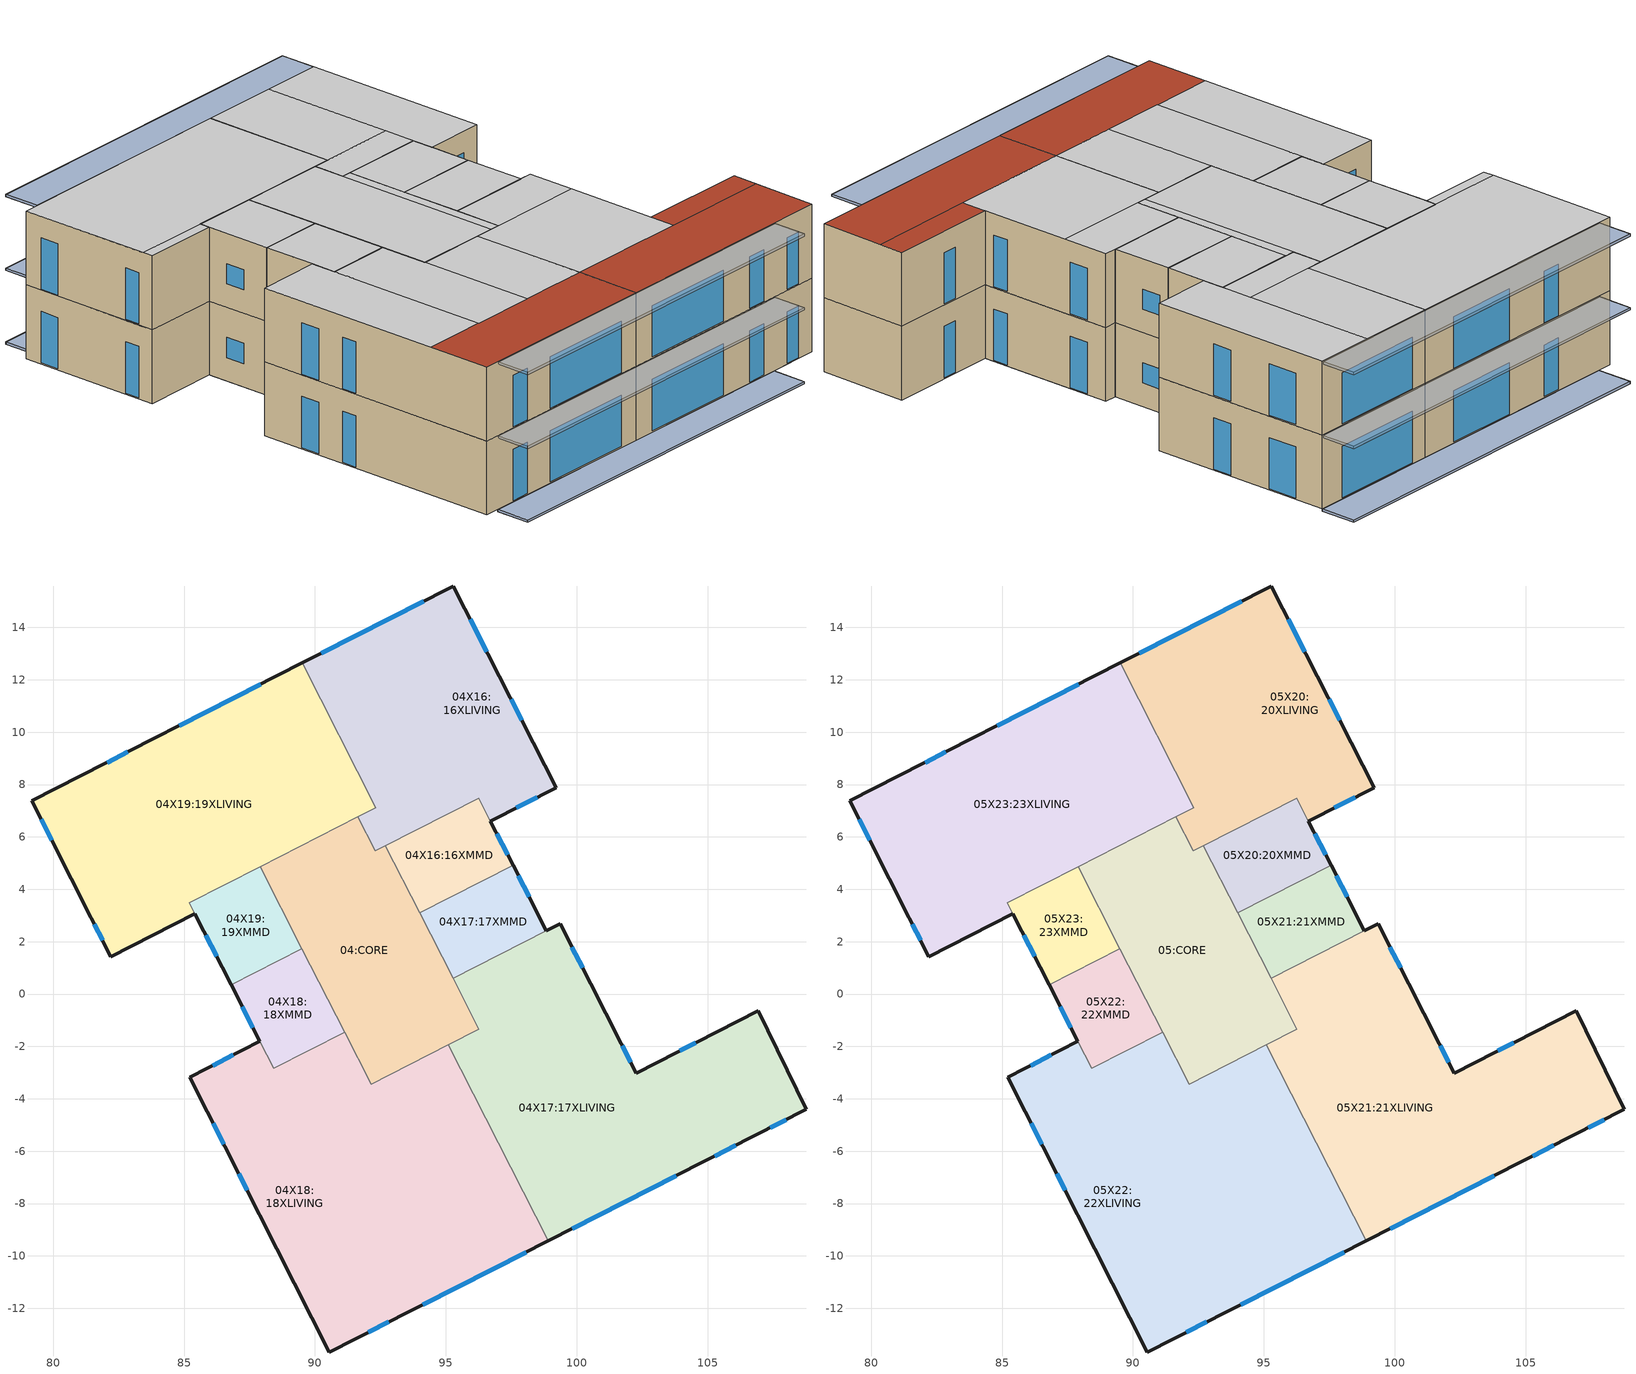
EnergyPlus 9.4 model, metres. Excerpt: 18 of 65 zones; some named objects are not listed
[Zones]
04:CORE
 floor to 03:CORE (_IntFloor1_Reversed_Rev): 96.26,-1.34 95.87,-1.54 92.29,5.47 92.69,5.67 z13.2; 95.87,-1.54 92.14,-3.44 87.91,4.87 91.63,6.77 z13.2
 wall to 04X17:17XLIVING (_Core_401 3 cm_Rev): 95.09,-1.94 96.26,-1.34 95.27,0.6 z13.2:16.5
 wall to 04X18:18XLIVING (_Core_401 3 cm_Rev): 91.13,-1.45 92.14,-3.44 95.09,-1.94 z13.2:16.5
 wall to 04X16:16XMMD (_Core_401 3 cm_Rev): 94,3.1 92.69,5.67 z13.2:16.5
 wall to 04X17:17XMMD (_Core_401 3 cm_Rev): 95.27,0.6 94,3.1 z13.2:16.5
 wall to 04X16:16XLIVING (_Core_401 3 cm_Rev): 92.69,5.67 92.29,5.47 91.63,6.77 z13.2:16.5
 wall to 04X19:19XLIVING (_Core_401 3 cm_Rev): 91.63,6.77 87.91,4.87 z13.2:16.5
 wall to 04X18:18XMMD (_Core_401 3 cm_Rev): 89.5,1.74 91.13,-1.45 z13.2:16.5
 wall to 04X19:19XMMD (_Core_401 3 cm_Rev): 87.91,4.87 89.5,1.74 z13.2:16.5
04X16:16XLIVING
 floor to 03X12:12XLIVING (_IntFloor1_Reversed_Rev): 95.59,8.79 92.33,7.13 89.52,12.64 92.78,14.31 z13.2; 96.25,7.49 92.29,5.47 91.63,6.77 95.59,8.79 z13.2; 99.21,7.88 96.7,6.6 92.78,14.31 95.29,15.58 z13.2
 wall outside (_ExtWall 201_5cm): 96.7,6.6 99.21,7.88 95.29,15.58 89.52,12.64 z13.2:16.5
 wall to 04X16:16XMMD (_IntPartition): 92.69,5.67 96.25,7.49 96.7,6.6 z13.2:16.5
 wall to 04X19:19XLIVING (_IntPartition): 89.52,12.64 92.33,7.13 91.63,6.77 z13.2:16.5
 window (_4-6-5 - 1001): 97.69,7.11 98.49,7.51 / 97.9,10.47 97.49,11.26 / 96.57,13.08 95.93,14.32 z13.25:15.55
 window (_6-12-6 SunergyClear - 1002): 94.16,15.01 90.25,13.02 z13.25:15.55
04X16:16XMMD
 floor to 03X12:12XMMD (_IntFloor1_Reversed_Rev): 97.56,4.91 94,3.1 92.69,5.67 96.25,7.49 z13.2
 wall outside (_ExtWall 201_5cm MMD): 97.56,4.91 96.7,6.6 z13.2:16.5
 wall to 04X17:17XMMD (_IntPartition): 94,3.1 97.56,4.91 z13.2:16.5
 window (_4mm - 1003): 97.36,5.32 96.95,6.12 z14.25:15.15
04X17:17XLIVING
 floor to 03X13:13XLIVING (_IntFloor1_Reversed_Rev): 100.35,0.74 96.26,-1.34 95.27,0.6 99.36,2.69 z13.2; 108.77,-4.4 104.17,-6.75 102.27,-3.02 106.93,-0.64 z13.2; 104.17,-6.75 98.91,-9.43 95.09,-1.94 100.35,0.74 z13.2
 wall outside (_ExtWall 201_5cm): 98.91,-9.43 108.77,-4.4 106.93,-0.64 102.27,-3.02 99.36,2.69 98.84,2.42 z13.2:16.5
 wall to 04X17:17XMMD (_IntPartition_Rev): 98.84,2.42 95.27,0.6 z13.2:16.5
 wall to 04X18:18XLIVING (_IntPartition): 95.09,-1.94 98.91,-9.43 z13.2:16.5
 window (_6-12-6 SunergyClear - 1002): 99.83,-8.96 103.79,-6.94 z13.25:15.55
 window (_4-6-5 - 1001): 105.27,-6.19 106.07,-5.78 / 107.38,-5.11 108,-4.79 / 104.55,-1.85 103.93,-2.17 / 100.22,1 99.81,1.8 z13.25:15.55
 window x2 (_4-6-5 - 1001): 102.05,-2.6 101.74,-1.98 z13.25:15.55
04X17:17XMMD
 floor to 03X13:13XMMD (_IntFloor1_Reversed_Rev): 98.84,2.42 95.27,0.6 94,3.1 97.56,4.91 z13.2
 wall outside (_ExtWall 201_5cm MMD): 98.84,2.42 97.56,4.91 z13.2:16.5
 window (_4mm - 1003): 98.18,3.71 97.77,4.51 z14.25:15.15
04X18:18XLIVING
 floor to 03X14:14XLIVING (_IntFloor1_Reversed_Rev): 98.91,-9.43 95.95,-10.93 92.14,-3.44 95.09,-1.94 z13.2; 95.95,-10.93 93.25,-12.3 88.42,-2.83 91.13,-1.45 z13.2; 93.25,-12.3 90.55,-13.67 85.21,-3.18 87.9,-1.81 z13.2
 wall outside (_ExtWall 201_5cm): 87.9,-1.81 85.21,-3.18 90.55,-13.67 98.91,-9.43 z13.2:16.5
 wall to 04X18:18XMMD (_IntPartition_Rev): 91.13,-1.45 88.42,-2.83 87.9,-1.81 z13.2:16.5
 window (_4-6-5 - 1001): 92.03,-12.92 92.82,-12.52 / 86.89,-2.33 86.09,-2.73 z13.25:15.55
 window (_6-12-6 SunergyClear - 1002): 94.11,-11.87 98.07,-9.85 z13.25:15.55
 window x2 (_4-6-5 - 1001): 87.09,-6.87 87.41,-7.49 z13.25:15.55
 window x3 (_4-6-5 - 1001): 86.11,-4.94 86.51,-5.74 z13.25:15.55
04X18:18XMMD
 floor to 03X14:14XMMD (_IntFloor1_Reversed_Rev): 91.13,-1.45 88.42,-2.83 86.8,0.36 89.5,1.74 z13.2
 wall outside (_ExtWall 201_5cm MMD): 86.8,0.36 87.9,-1.81 z13.2:16.5
 wall to 04X19:19XMMD (_IntPartition): 89.5,1.74 86.8,0.36 z13.2:16.5
 window (_4mm - 1003): 87.22,-0.48 87.63,-1.28 z14.25:15.15
04X19:19XLIVING
 floor to 03X15:15XLIVING (_IntFloor1_Reversed_Rev): 85.42,3.06 82.21,1.43 81.99,1.86 85.2,3.49 z13.2; 92.33,7.13 81.99,1.86 79.18,7.38 89.52,12.64 z13.2
 wall outside (_ExtWall 201_5cm): 89.52,12.64 79.18,7.38 82.21,1.43 85.42,3.06 z13.2:16.5
 wall to 04X19:19XMMD (_IntPartition): 85.42,3.06 85.2,3.49 87.91,4.87 z13.2:16.5
 window (_4-6-5 - 1001): 82.86,9.25 82.06,8.84 / 79.54,6.67 79.94,5.87 z13.25:15.55
 window (_6-12-6 SunergyClear - 1002): 87.94,11.84 84.82,10.25 z13.25:15.55
 window x2 (_4-6-5 - 1001): 81.58,2.67 81.89,2.05 z13.25:15.55
04X19:19XMMD
 floor to 03X15:15XMMD (_IntFloor1_Reversed_Rev): 89.5,1.74 86.8,0.36 85.2,3.49 87.91,4.87 z13.2
 wall outside (_ExtWall 201_5cm MMD): 85.42,3.06 86.8,0.36 z13.2:16.5
 window (_4mm - 1003): 85.84,2.24 86.25,1.44 z14.25:15.15
05:CORE
 floor to 04:CORE (_IntFloor1_Reversed_Rev): 96.26,-1.34 95.87,-1.54 92.29,5.47 92.69,5.67 z16.5; 95.87,-1.54 92.14,-3.44 87.91,4.87 91.63,6.77 z16.5
 wall to 05X21:21XLIVING (_Core_401 3 cm_Rev): 95.09,-1.94 96.26,-1.34 95.27,0.6 z16.5:19.8
 wall to 05X22:22XLIVING (_Core_401 3 cm_Rev): 91.13,-1.45 92.14,-3.44 95.09,-1.94 z16.5:19.8
 wall to 05X20:20XMMD (_Core_401 3 cm_Rev): 94,3.1 92.69,5.67 z16.5:19.8
 wall to 05X21:21XMMD (_Core_401 3 cm_Rev): 95.27,0.6 94,3.1 z16.5:19.8
 wall to 05X20:20XLIVING (_Core_401 3 cm_Rev): 92.69,5.67 92.29,5.47 91.63,6.77 z16.5:19.8
 wall to 05X23:23XLIVING (_Core_401 3 cm_Rev): 91.63,6.77 87.91,4.87 z16.5:19.8
 wall to 05X22:22XMMD (_Core_401 3 cm_Rev): 89.5,1.74 91.13,-1.45 z16.5:19.8
 wall to 05X23:23XMMD (_Core_401 3 cm_Rev): 87.91,4.87 89.5,1.74 z16.5:19.8
 ceiling to 06:CORE (_IntFloor1_Reversed): 92.29,5.47 95.87,-1.54 96.26,-1.34 92.69,5.67 z19.8; 87.91,4.87 92.14,-3.44 95.87,-1.54 91.63,6.77 z19.8
05X20:20XLIVING
 floor to 04X16:16XLIVING (_IntFloor1_Reversed_Rev): 95.59,8.79 92.33,7.13 89.52,12.64 92.78,14.31 z16.5; 96.25,7.49 92.29,5.47 91.63,6.77 95.59,8.79 z16.5; 99.21,7.88 96.7,6.6 92.78,14.31 95.29,15.58 z16.5
 wall outside (_ExtWall 201_5cm): 96.7,6.6 99.21,7.88 95.29,15.58 89.52,12.64 z16.5:19.8
 wall to 05X20:20XMMD (_IntPartition): 92.69,5.67 96.25,7.49 96.7,6.6 z16.5:19.8
 wall to 05X23:23XLIVING (_IntPartition): 89.52,12.64 92.33,7.13 91.63,6.77 z16.5:19.8
 window (_4-6-5 - 1001): 97.69,7.11 98.49,7.51 / 97.9,10.47 97.49,11.26 / 96.57,13.08 95.93,14.32 z16.55:18.85
 window (_6-12-6 SunergyClear - 1002): 94.16,15.01 90.25,13.02 z16.55:18.85
 ceiling to 06X24:24XLIVING (_IntFloor1_Reversed): 89.52,12.64 92.33,7.13 95.59,8.79 92.78,14.31 z19.8; 91.63,6.77 92.29,5.47 96.25,7.49 95.59,8.79 z19.8; 92.78,14.31 96.7,6.6 99.21,7.88 95.29,15.58 z19.8
05X20:20XMMD
 floor to 04X16:16XMMD (_IntFloor1_Reversed_Rev): 97.56,4.91 94,3.1 92.69,5.67 96.25,7.49 z16.5
 wall outside (_ExtWall 201_5cm MMD): 97.56,4.91 96.7,6.6 z16.5:19.8
 wall to 05X21:21XMMD (_IntPartition): 94,3.1 97.56,4.91 z16.5:19.8
 window (_4mm - 1003): 97.36,5.32 96.95,6.12 z17.55:18.45
 ceiling to 06X24:24XMMD (_IntFloor1_Reversed): 92.69,5.67 94,3.1 97.56,4.91 96.25,7.49 z19.8
05X21:21XLIVING
 floor to 04X17:17XLIVING (_IntFloor1_Reversed_Rev): 100.35,0.74 96.26,-1.34 95.27,0.6 99.36,2.69 z16.5; 108.77,-4.4 104.17,-6.75 102.27,-3.02 106.93,-0.64 z16.5; 104.17,-6.75 98.91,-9.43 95.09,-1.94 100.35,0.74 z16.5
 wall outside (_ExtWall 201_5cm): 98.91,-9.43 108.77,-4.4 106.93,-0.64 102.27,-3.02 99.36,2.69 98.84,2.42 z16.5:19.8
 wall to 05X21:21XMMD (_IntPartition_Rev): 98.84,2.42 95.27,0.6 z16.5:19.8
 wall to 05X22:22XLIVING (_IntPartition): 95.09,-1.94 98.91,-9.43 z16.5:19.8
 window (_6-12-6 SunergyClear - 1002): 99.83,-8.96 103.79,-6.94 z16.55:18.85
 window (_4-6-5 - 1001): 105.27,-6.19 106.07,-5.78 / 107.38,-5.11 108,-4.79 / 104.55,-1.85 103.93,-2.17 / 100.22,1 99.81,1.8 z16.55:18.85
 window x2 (_4-6-5 - 1001): 102.05,-2.6 101.74,-1.98 z16.55:18.85
 ceiling to 06X25:25XLIVING (_IntFloor1_Reversed): 95.27,0.6 96.26,-1.34 100.35,0.74 99.36,2.69 z19.8; 95.09,-1.94 97.55,-6.76 102.8,-4.06 100.35,0.74 z19.8
 roof outside (_Roof 564_5 cm): 102.27,-3.02 102.8,-4.06 107.44,-1.68 106.93,-0.64 z19.8; 97.55,-6.76 98.91,-9.43 108.77,-4.4 107.44,-1.68 z19.8
05X21:21XMMD
 floor to 04X17:17XMMD (_IntFloor1_Reversed_Rev): 98.84,2.42 95.27,0.6 94,3.1 97.56,4.91 z16.5
 wall outside (_ExtWall 201_5cm MMD): 98.84,2.42 97.56,4.91 z16.5:19.8
 window (_4mm - 1003): 98.18,3.71 97.77,4.51 z17.55:18.45
 ceiling to 06X25:25XLIVING (_IntFloor1_Reversed): 94,3.1 95.27,0.6 98.84,2.42 97.56,4.91 z19.8
05X22:22XLIVING
 floor to 04X18:18XLIVING (_IntFloor1_Reversed_Rev): 98.91,-9.43 95.95,-10.93 92.14,-3.44 95.09,-1.94 z16.5; 95.95,-10.93 93.25,-12.3 88.42,-2.83 91.13,-1.45 z16.5; 93.25,-12.3 90.55,-13.67 85.21,-3.18 87.9,-1.81 z16.5
 wall outside (_ExtWall 201_5cm): 87.9,-1.81 85.21,-3.18 90.55,-13.67 98.91,-9.43 z16.5:19.8
 wall to 05X22:22XMMD (_IntPartition_Rev): 91.13,-1.45 88.42,-2.83 87.9,-1.81 z16.5:19.8
 window (_4-6-5 - 1001): 92.03,-12.92 92.82,-12.52 / 86.89,-2.33 86.09,-2.73 z16.55:18.85
 window (_6-12-6 SunergyClear - 1002): 94.11,-11.87 98.07,-9.85 z16.55:18.85
 window x2 (_4-6-5 - 1001): 87.09,-6.87 87.41,-7.49 z16.55:18.85
 window x3 (_4-6-5 - 1001): 86.11,-4.94 86.51,-5.74 z16.55:18.85
 ceiling to 06X25:25XLIVING (_IntFloor1_Reversed): 92.14,-3.44 94.6,-8.27 97.55,-6.76 95.09,-1.94 z19.8; 88.42,-2.83 91.9,-9.66 94.6,-8.27 91.13,-1.45 z19.8; 85.21,-3.18 89.21,-11.04 91.9,-9.66 87.9,-1.81 z19.8
 roof outside (_Roof 564_5 cm): 89.21,-11.04 90.55,-13.67 98.91,-9.43 97.55,-6.76 z19.8
05X22:22XMMD
 floor to 04X18:18XMMD (_IntFloor1_Reversed_Rev): 91.13,-1.45 88.42,-2.83 86.8,0.36 89.5,1.74 z16.5
 wall outside (_ExtWall 201_5cm MMD): 86.8,0.36 87.9,-1.81 z16.5:19.8
 wall to 05X23:23XMMD (_IntPartition): 89.5,1.74 86.8,0.36 z16.5:19.8
 window (_4mm - 1003): 87.22,-0.48 87.63,-1.28 z17.55:18.45
 ceiling to 06X25:25XMMD (_IntFloor1_Reversed): 86.8,0.36 88.42,-2.83 91.13,-1.45 89.5,1.74 z19.8
05X23:23XLIVING
 floor to 04X19:19XLIVING (_IntFloor1_Reversed_Rev): 85.42,3.06 82.21,1.43 81.99,1.86 85.2,3.49 z16.5; 92.33,7.13 81.99,1.86 79.18,7.38 89.52,12.64 z16.5
 wall outside (_ExtWall 201_5cm): 89.52,12.64 79.18,7.38 82.21,1.43 85.42,3.06 z16.5:19.8
 wall to 05X23:23XMMD (_IntPartition): 85.42,3.06 85.2,3.49 87.91,4.87 z16.5:19.8
 window (_4-6-5 - 1001): 82.86,9.25 82.06,8.84 / 79.54,6.67 79.94,5.87 z16.55:18.85
 window (_6-12-6 SunergyClear - 1002): 87.94,11.84 84.82,10.25 z16.55:18.85
 window x2 (_4-6-5 - 1001): 81.58,2.67 81.89,2.05 z16.55:18.85
 ceiling to 06X26:26XLIVING (_IntFloor1_Reversed): 81.99,1.86 82.21,1.43 85.42,3.06 85.2,3.49 z19.8; 79.18,7.38 81.99,1.86 92.33,7.13 89.52,12.64 z19.8
05X23:23XMMD
 floor to 04X19:19XMMD (_IntFloor1_Reversed_Rev): 89.5,1.74 86.8,0.36 85.2,3.49 87.91,4.87 z16.5
 wall outside (_ExtWall 201_5cm MMD): 85.42,3.06 86.8,0.36 z16.5:19.8
 window (_4mm - 1003): 85.84,2.24 86.25,1.44 z17.55:18.45
 ceiling to 06X26:26XMMD (_IntFloor1_Reversed): 85.2,3.49 86.8,0.36 89.5,1.74 87.91,4.87 z19.8
shading: 95.29,15.58 94.54,17.06 / 94.54,17.06 79.05,9.17 / 79.05,9.17 79.8,7.69 / 79.8,7.69 95.29,15.58 / 91.9,-14.78 107.37,-6.9 / 107.37,-6.9 106.65,-5.48 / 106.65,-5.48 91.18,-13.37 / 91.18,-13.37 91.9,-14.78 z13.1:13.2; 95.29,15.58 94.54,17.06 / 94.54,17.06 79.05,9.17 / 79.05,9.17 79.8,7.69 / 79.8,7.69 95.29,15.58 / 91.9,-14.78 107.37,-6.9 / 107.37,-6.9 106.65,-5.48 / 106.65,-5.48 91.18,-13.37 / 91.18,-13.37 91.9,-14.78 z16.4:16.5; 95.29,15.58 94.54,17.06 / 94.54,17.06 79.05,9.17 / 79.05,9.17 79.8,7.69 / 79.8,7.69 95.29,15.58 / 91.9,-14.78 107.37,-6.9 / 107.37,-6.9 106.65,-5.48 / 106.65,-5.48 91.18,-13.37 / 91.18,-13.37 91.9,-14.78 z19.7:19.8; 79.8,7.69 79.05,9.17 94.54,17.06 95.29,15.58 z13.1; 79.05,9.17 79.8,7.69 95.29,15.58 94.54,17.06 z13.2; 91.9,-14.78 91.18,-13.37 106.65,-5.48 107.37,-6.9 z13.1; 91.18,-13.37 91.9,-14.78 107.37,-6.9 106.65,-5.48 z13.2; 79.8,7.69 79.05,9.17 94.54,17.06 95.29,15.58 z16.4; 79.05,9.17 79.8,7.69 95.29,15.58 94.54,17.06 z16.5; 91.9,-14.78 91.18,-13.37 106.65,-5.48 107.37,-6.9 z16.4; 91.18,-13.37 91.9,-14.78 107.37,-6.9 106.65,-5.48 z16.5; 79.8,7.69 79.05,9.17 94.54,17.06 95.29,15.58 z19.7; 79.05,9.17 79.8,7.69 95.29,15.58 94.54,17.06 z19.8; 91.9,-14.78 91.18,-13.37 106.65,-5.48 107.37,-6.9 z19.7; 91.18,-13.37 91.9,-14.78 107.37,-6.9 106.65,-5.48 z19.8
[Building]
Hakneset Hagdola 13: Loads convergence tolerance value=0.04; Maximum number of warmup days=25; Minimum number of warmup days=6; North axis=0; Solar distribution=FullExterior; Temperature convergence tolerance value=0.4; Terrain=City
[Site:GroundReflectance]
0.2, 0.2, 0.2, 0.2, 0.2, 0.2, 0.2, 0.2, 0.2, 0.2, 0.2, 0.2
[Site:GroundReflectance:SnowModifier]
2, 2
[Site:GroundTemperature:BuildingSurface]
18, 18, 18, 18, 18, 18, 18, 18, 18, 18, 18, 18
[Site:GroundTemperature:Deep]
18, 18, 18, 18, 18, 18, 18, 18, 18, 18, 18, 18
[Site:GroundTemperature:FCfactorMethod]
January ground temperature=14.56; February ground temperature=15.21; March ground temperature=16.32; April ground temperature=21.47; May ground temperature=26.48; June ground temperature=30.09; July ground temperature=32.2; August ground temperature=33.24; September ground temperature=31.42; October ground temperature=27.68; November ground temperature=21.81; December ground temperature=17.94
[Site:GroundTemperature:Shallow]
18, 18, 18, 18, 18, 18, 18, 18, 18, 18, 18, 18
[Site:Location]
Tel aviv (01-01:31-12)  (01-01:31-12): Elevation=49; Latitude=32; Longitude=34.9; Time zone=2
[Construction]
_4-6-5 - 1001: Simple _4-6-5 - 1001
_4-6-5 - 2001: 30001, Simple _4-6-5 - 1001
_4mm - 1003: Simple _4mm - 1003
_6-12-6 SunergyClear - 1002: Simple _6-12-6 SunergyClear - 1002
_6-12-6 SunergyClear - 2002: 30005, Simple _6-12-6 SunergyClear - 1002
_Core_401 3 cm_Rev: _1045 Thermal Plaster 200_.03, _1045_RegularConcrete_1.1.1_.2
_ExtWall 201_5cm: _1045_Cemented Plaster_2.2_.02, _1045_RegularConcrete_1.1.1_.2, _1045 Cellular Glass 24_14.10_.05, _1045 Gypsum Board_3.3_.0125
_ExtWall 201_5cm MMD: _1045_Cemented Plaster_2.2_.02, _1045_RegularConcrete_1.1.1_.3, _1045 Cellular Glass 24_14.10_.05, _1045 Gypsum Board_3.3_.0125
_IntFloor1_Reversed: _1045 Ceramic porcelain_12.1_.02, _1045_Cemented Plaster_2.2_.02, _1045 Sand and gravel_10.1_.08, 0_Palziv_.006, _1045_RegularConcrete_1.1.1_.2, _1045_IntTiah_Cement Lime Plaster_2.1_.02
_IntFloor1_Reversed_Rev: _1045_IntTiah_Cement Lime Plaster_2.1_.02, _1045_RegularConcrete_1.1.1_.2, 0_Palziv_.006, _1045 Sand and gravel_10.1_.08, _1045_Cemented Plaster_2.2_.02, _1045 Ceramic porcelain_12.1_.02
_IntPartition; _IntPartition_Rev: _1045_IntTiah_Cement Lime Plaster_2.1_.015, _1045 Light Concrete Cement Regular Aggregates 2000_1.2.2.1_.1, _1045_IntTiah_Cement Lime Plaster_2.1_.015
_Roof 564_5 cm: _1045 Asphalt_4.1_.005, _1045 Light Concrete Coarse Aggregate NonQuartsSand 1200_1.2.1_.05, _1045 Expanded Polystyrene EPS 30_14.1_.05, _1045_RegularConcrete_1.1.1_.2, _1045_IntTiah_Cement Lime Plaster_2.1_.015
[Material] Solar absorptance=0.4; Thermal absorptance=0.9; Visible absorptance=0.4
Name | Conductivity | Density | Roughness | Specific heat | Thickness
0_Palziv_.006 | 0.04 | 40 | Rough | 1000 | 0.006
_1045 Asphalt_4.1_.005 | 0.7 | 2100 | Rough | 1000 | 0.005
_1045 Cellular Glass 24_14.10_.05 | 0.034 | 100 | Rough | 1030 | 0.05
_1045 Ceramic porcelain_12.1_.02 | 1.3 | 2300 | Smooth | 840 | 0.02
_1045 Expanded Polystyrene EPS 30_14.1_.05 | 0.034 | 30 | Rough | 1450 | 0.05
_1045 Gypsum Board_3.3_.0125 | 0.25 | 800 | Smooth | 1000 | 0.0125
_1045 Light Concrete Cement Regular Aggregates 2000_1.2.2.1_.1 | 1.3 | 2000 | MediumRough | 1000 | 0.1
_1045 Light Concrete Coarse Aggregate NonQuartsSand 1200_1.2.1_.05 | 0.62 | 1200 | MediumRough | 1000 | 0.05
_1045 Sand and gravel_10.1_.08 | 2 | 1950 | Rough | 1045 | 0.08
_1045 Thermal Plaster 200_.03 | 0.072 | 200 | Smooth | 800 | 0.03
_1045_Cemented Plaster_2.2_.02 | 1 | 1800 | Rough | 1000 | 0.02
_1045_IntTiah_Cement Lime Plaster_2.1_.02 | 0.8 | 1600 | Smooth | 1000 | 0.02
_1045_IntTiah_Cement Lime Plaster_2.1_.015 | 0.8 | 1600 | Smooth | 1000 | 0.015
_1045_RegularConcrete_1.1.1_.2 | 2 | 2400 | MediumRough | 1000 | 0.2
_1045_RegularConcrete_1.1.1_.3 | 2 | 2400 | MediumRough | 1000 | 0.3
[WindowMaterial:Blind]
30005: Back side slat beam solar reflectance=0.2; Back side slat beam visible reflectance=0.2; Back side slat diffuse solar reflectance=0.2; Back side slat diffuse visible reflectance=0.2; Back side slat infrared hemispherical emissivity=0.9; Blind bottom opening multiplier=0.5; Blind left side opening multiplier=0.5; Blind right side opening multiplier=0.5; Blind to glass distance=0.05; Blind top opening multiplier=0.5; Front side slat beam solar reflectance=0.2; Front side slat beam visible reflectance=0.2; Front side slat diffuse solar reflectance=0.2; Front side slat diffuse visible reflectance=0.2; Front side slat infrared hemispherical emissivity=0.9; Maximum slat angle=180; Minimum slat angle=0; Slat angle=0; Slat beam solar transmittance=0; Slat beam visible transmittance=0; Slat conductivity=0.1; Slat diffuse solar transmittance=0; Slat diffuse visible transmittance=0; Slat infrared hemispherical transmittance=0; Slat orientation=Vertical; Slat separation=0.05; Slat thickness=0.001; Slat width=0.025
[WindowMaterial:Shade]
30001: Airflow permeability=0; Bottom opening multiplier=0; Conductivity=160; Infrared hemispherical emissivity=0.9; Infrared transmittance=0.05; Left side opening multiplier=0; Right side opening multiplier=0; Shade to glass distance=0.05; Solar reflectance=0.6; Solar transmittance=0.15; Thickness=0.001; Top opening multiplier=0; Visible reflectance=0.6; Visible transmittance=0.15
[WindowMaterial:SimpleGlazingSystem]
Name | Solar heat gain coefficient | U factor | Visible transmittance
Simple _4-6-5 - 1001 | 0.763 | 3.042 | 0.81
Simple _4mm - 1003 | 0.847 | 5.871 | 0.892
Simple _6-12-6 SunergyClear - 1002 | 0.53 | 2.2 | 0.63
[Lights] Design level calculation method=Watts/Area; Fraction radiant=0.72; Fraction replaceable=1; Fraction visible=0.18; Return air fraction=0; Schedule=0_Baseline Residential Lighting Schedule; Watts per zone floor area=5
Name | Zone or zonelist | End use subcategory
04X16:16XLIVING General lighting | 04X16:16XLIVING | ELECTRIC EQUIPMENT#04X16:16XLIVING#GeneralLights
04X16:16XMMD General lighting | 04X16:16XMMD | ELECTRIC EQUIPMENT#04X16:16XMMD#GeneralLights
04X17:17XLIVING General lighting | 04X17:17XLIVING | ELECTRIC EQUIPMENT#04X17:17XLIVING#GeneralLights
04X17:17XMMD General lighting | 04X17:17XMMD | ELECTRIC EQUIPMENT#04X17:17XMMD#GeneralLights
04X18:18XLIVING General lighting | 04X18:18XLIVING | ELECTRIC EQUIPMENT#04X18:18XLIVING#GeneralLights
04X18:18XMMD General lighting | 04X18:18XMMD | ELECTRIC EQUIPMENT#04X18:18XMMD#GeneralLights
04X19:19XLIVING General lighting | 04X19:19XLIVING | ELECTRIC EQUIPMENT#04X19:19XLIVING#GeneralLights
04X19:19XMMD General lighting | 04X19:19XMMD | ELECTRIC EQUIPMENT#04X19:19XMMD#GeneralLights
05X20:20XLIVING General lighting | 05X20:20XLIVING | ELECTRIC EQUIPMENT#05X20:20XLIVING#GeneralLights
05X20:20XMMD General lighting | 05X20:20XMMD | ELECTRIC EQUIPMENT#05X20:20XMMD#GeneralLights
05X21:21XLIVING General lighting | 05X21:21XLIVING | ELECTRIC EQUIPMENT#05X21:21XLIVING#GeneralLights
05X21:21XMMD General lighting | 05X21:21XMMD | ELECTRIC EQUIPMENT#05X21:21XMMD#GeneralLights
05X22:22XLIVING General lighting | 05X22:22XLIVING | ELECTRIC EQUIPMENT#05X22:22XLIVING#GeneralLights
05X22:22XMMD General lighting | 05X22:22XMMD | ELECTRIC EQUIPMENT#05X22:22XMMD#GeneralLights
05X23:23XLIVING General lighting | 05X23:23XLIVING | ELECTRIC EQUIPMENT#05X23:23XLIVING#GeneralLights
05X23:23XMMD General lighting | 05X23:23XMMD | ELECTRIC EQUIPMENT#05X23:23XMMD#GeneralLights
[OtherEquipment] Carbon dioxide generation rate=0; Design level calculation method=Watts/Area; End use subcategory=General; Fraction latent=0; Fraction lost=0; Fraction radiant=0.2; Fuel type=Electricity
Name | Zone or zonelist | Power per zone floor area | Schedule
04X16:16XLIVING Equipment gain | 04X16:16XLIVING | 1 | 0_(2017) Baseline Residential Equipment Schedule
04X16:16XLIVING Miscellaneous gain | 04X16:16XLIVING | 8 | 0_(2017) Baseline Residential Non Fixed Equipment Schedule
04X16:16XMMD Equipment gain | 04X16:16XMMD | 1 | 0_(2017) Baseline Residential Equipment Schedule
04X16:16XMMD Miscellaneous gain | 04X16:16XMMD | 8 | 0_(2017) Baseline Residential Non Fixed Equipment Schedule
04X17:17XLIVING Equipment gain | 04X17:17XLIVING | 1 | 0_(2017) Baseline Residential Equipment Schedule
04X17:17XLIVING Miscellaneous gain | 04X17:17XLIVING | 8 | 0_(2017) Baseline Residential Non Fixed Equipment Schedule
04X17:17XMMD Equipment gain | 04X17:17XMMD | 1 | 0_(2017) Baseline Residential Equipment Schedule
04X17:17XMMD Miscellaneous gain | 04X17:17XMMD | 8 | 0_(2017) Baseline Residential Non Fixed Equipment Schedule
04X18:18XLIVING Equipment gain | 04X18:18XLIVING | 1 | 0_(2017) Baseline Residential Equipment Schedule
04X18:18XLIVING Miscellaneous gain | 04X18:18XLIVING | 8 | 0_(2017) Baseline Residential Non Fixed Equipment Schedule
04X18:18XMMD Equipment gain | 04X18:18XMMD | 1 | 0_(2017) Baseline Residential Equipment Schedule
04X18:18XMMD Miscellaneous gain | 04X18:18XMMD | 8 | 0_(2017) Baseline Residential Non Fixed Equipment Schedule
04X19:19XLIVING Equipment gain | 04X19:19XLIVING | 1 | 0_(2017) Baseline Residential Equipment Schedule
04X19:19XLIVING Miscellaneous gain | 04X19:19XLIVING | 8 | 0_(2017) Baseline Residential Non Fixed Equipment Schedule
04X19:19XMMD Equipment gain | 04X19:19XMMD | 1 | 0_(2017) Baseline Residential Equipment Schedule
04X19:19XMMD Miscellaneous gain | 04X19:19XMMD | 8 | 0_(2017) Baseline Residential Non Fixed Equipment Schedule
05X20:20XLIVING Equipment gain | 05X20:20XLIVING | 1 | 0_(2017) Baseline Residential Equipment Schedule
05X20:20XLIVING Miscellaneous gain | 05X20:20XLIVING | 8 | 0_(2017) Baseline Residential Non Fixed Equipment Schedule
05X20:20XMMD Equipment gain | 05X20:20XMMD | 1 | 0_(2017) Baseline Residential Equipment Schedule
05X20:20XMMD Miscellaneous gain | 05X20:20XMMD | 8 | 0_(2017) Baseline Residential Non Fixed Equipment Schedule
05X21:21XLIVING Equipment gain | 05X21:21XLIVING | 1 | 0_(2017) Baseline Residential Equipment Schedule
05X21:21XLIVING Miscellaneous gain | 05X21:21XLIVING | 8 | 0_(2017) Baseline Residential Non Fixed Equipment Schedule
05X21:21XMMD Equipment gain | 05X21:21XMMD | 1 | 0_(2017) Baseline Residential Equipment Schedule
05X21:21XMMD Miscellaneous gain | 05X21:21XMMD | 8 | 0_(2017) Baseline Residential Non Fixed Equipment Schedule
05X22:22XLIVING Equipment gain | 05X22:22XLIVING | 1 | 0_(2017) Baseline Residential Equipment Schedule
05X22:22XLIVING Miscellaneous gain | 05X22:22XLIVING | 8 | 0_(2017) Baseline Residential Non Fixed Equipment Schedule
05X22:22XMMD Equipment gain | 05X22:22XMMD | 1 | 0_(2017) Baseline Residential Equipment Schedule
05X22:22XMMD Miscellaneous gain | 05X22:22XMMD | 8 | 0_(2017) Baseline Residential Non Fixed Equipment Schedule
05X23:23XLIVING Equipment gain | 05X23:23XLIVING | 1 | 0_(2017) Baseline Residential Equipment Schedule
05X23:23XLIVING Miscellaneous gain | 05X23:23XLIVING | 8 | 0_(2017) Baseline Residential Non Fixed Equipment Schedule
05X23:23XMMD Equipment gain | 05X23:23XMMD | 1 | 0_(2017) Baseline Residential Equipment Schedule
05X23:23XMMD Miscellaneous gain | 05X23:23XMMD | 8 | 0_(2017) Baseline Residential Non Fixed Equipment Schedule
[People] Air velocity schedule=Default Air Velocity for Comfort Calculations; Carbon dioxide generation rate=3.82e-08; Clothing insulation calculation method=ClothingInsulationSchedule; Enable ashrae 55 comfort warnings=No; Fraction radiant=0.3; Mean radiant temperature calculation type=ZoneAveraged; Number of people calculation method=People/Area; Number of people schedule=0_Baseline Residential Occupancy Schedule; Sensible heat fraction=Autocalculate; Work efficiency schedule=Work efficiency
Name | Zone or zonelist | Activity level schedule | Clothing insulation schedule | People per zone floor area
People 04X16:16XLIVING | 04X16:16XLIVING | Activity Schedule 16975 | Clothing Schedule 16975 | 0.04
People 04X16:16XMMD | 04X16:16XMMD | Activity Schedule 16987 | Clothing Schedule 16987 | 0.04
People 04X17:17XLIVING | 04X17:17XLIVING | Activity Schedule 17018 | Clothing Schedule 17018 | 0.04
People 04X17:17XMMD | 04X17:17XMMD | Activity Schedule 17011 | Clothing Schedule 17011 | 0.04
People 04X18:18XLIVING | 04X18:18XLIVING | Activity Schedule 17053 | Clothing Schedule 17053 | 0.05
People 04X18:18XMMD | 04X18:18XMMD | Activity Schedule 17045 | Clothing Schedule 17045 | 0.05
People 04X19:19XLIVING | 04X19:19XLIVING | Activity Schedule 17079 | Clothing Schedule 17079 | 0.04
People 04X19:19XMMD | 04X19:19XMMD | Activity Schedule 17089 | Clothing Schedule 17089 | 0.04
People 05X20:20XLIVING | 05X20:20XLIVING | Activity Schedule 17134 | Clothing Schedule 17134 | 0.04
People 05X20:20XMMD | 05X20:20XMMD | Activity Schedule 17146 | Clothing Schedule 17146 | 0.04
People 05X21:21XLIVING | 05X21:21XLIVING | Activity Schedule 17177 | Clothing Schedule 17177 | 0.04
People 05X21:21XMMD | 05X21:21XMMD | Activity Schedule 17170 | Clothing Schedule 17170 | 0.04
People 05X22:22XLIVING | 05X22:22XLIVING | Activity Schedule 17212 | Clothing Schedule 17212 | 0.05
People 05X22:22XMMD | 05X22:22XMMD | Activity Schedule 17204 | Clothing Schedule 17204 | 0.05
People 05X23:23XLIVING | 05X23:23XLIVING | Activity Schedule 17238 | Clothing Schedule 17238 | 0.04
People 05X23:23XMMD | 05X23:23XMMD | Activity Schedule 17248 | Clothing Schedule 17248 | 0.04
[ThermostatSetpoint:DualSetpoint]
Name | Cooling setpoint temperature schedule | Heating setpoint temperature schedule
Dual Setpoint - Zone 04X16:16XLIVING | 04X16:16XLIVING Cooling SP Sch | 04X16:16XLIVING Heating Setpoint Schedule
Dual Setpoint - Zone 04X16:16XMMD | 04X16:16XMMD Cooling SP Sch | 04X16:16XMMD Heating Setpoint Schedule
Dual Setpoint - Zone 04X17:17XLIVING | 04X17:17XLIVING Cooling SP Sch | 04X17:17XLIVING Heating Setpoint Schedule
Dual Setpoint - Zone 04X17:17XMMD | 04X17:17XMMD Cooling SP Sch | 04X17:17XMMD Heating Setpoint Schedule
Dual Setpoint - Zone 04X18:18XLIVING | 04X18:18XLIVING Cooling SP Sch | 04X18:18XLIVING Heating Setpoint Schedule
Dual Setpoint - Zone 04X18:18XMMD | 04X18:18XMMD Cooling SP Sch | 04X18:18XMMD Heating Setpoint Schedule
Dual Setpoint - Zone 04X19:19XLIVING | 04X19:19XLIVING Cooling SP Sch | 04X19:19XLIVING Heating Setpoint Schedule
Dual Setpoint - Zone 04X19:19XMMD | 04X19:19XMMD Cooling SP Sch | 04X19:19XMMD Heating Setpoint Schedule
Dual Setpoint - Zone 05X20:20XLIVING | 05X20:20XLIVING Cooling SP Sch | 05X20:20XLIVING Heating Setpoint Schedule
Dual Setpoint - Zone 05X20:20XMMD | 05X20:20XMMD Cooling SP Sch | 05X20:20XMMD Heating Setpoint Schedule
Dual Setpoint - Zone 05X21:21XLIVING | 05X21:21XLIVING Cooling SP Sch | 05X21:21XLIVING Heating Setpoint Schedule
Dual Setpoint - Zone 05X21:21XMMD | 05X21:21XMMD Cooling SP Sch | 05X21:21XMMD Heating Setpoint Schedule
Dual Setpoint - Zone 05X22:22XLIVING | 05X22:22XLIVING Cooling SP Sch | 05X22:22XLIVING Heating Setpoint Schedule
Dual Setpoint - Zone 05X22:22XMMD | 05X22:22XMMD Cooling SP Sch | 05X22:22XMMD Heating Setpoint Schedule
Dual Setpoint - Zone 05X23:23XLIVING | 05X23:23XLIVING Cooling SP Sch | 05X23:23XLIVING Heating Setpoint Schedule
Dual Setpoint - Zone 05X23:23XMMD | 05X23:23XMMD Cooling SP Sch | 05X23:23XMMD Heating Setpoint Schedule
[WindowShadingControl] Glare control is active=No; Multiple surface control type=Group; Setpoint 2=0; Type of slat angle control for blinds=FixedSlatAngle
Name | Zone | Construction with shading | Fenestration surface name 1 | Fenestration surface name 2 | Fenestration surface name 3 | Schedule | Shading control is scheduled | Shading control type | Shading type | Fenestration surface name 4 | Fenestration surface name 5
151001 | 04X16:16XLIVING | _4-6-5 - 2001 | 04X16:16XLIVING_Wall_4_0_0_0_0_0_Win | 04X16:16XLIVING_Wall_5_0_0_0_0_1_Win | 04X16:16XLIVING_Wall_5_0_0_1_0_0_Win | 0_(2017) Residential Exterior Shading Schedule - Zone A-B | Yes | OnIfScheduleAllows | ExteriorShade
151002 | 04X16:16XLIVING | _6-12-6 SunergyClear - 2002 | 04X16:16XLIVING_Wall_6_0_0_0_0_0_Win |  |  |  | No | AlwaysOn | ExteriorBlind
161001 | 04X17:17XLIVING | _4-6-5 - 2001 | 04X17:17XLIVING_Wall_2_0_0_1_0_1_Win | 04X17:17XLIVING_Wall_2_0_0_2_0_0_Win | 04X17:17XLIVING_Wall_4_0_0_0_0_0_Win | 0_(2017) Residential Exterior Shading Schedule - Zone A-B | Yes | OnIfScheduleAllows | ExteriorShade | 04X17:17XLIVING_Wall_5_0_0_0_0_2_Win | 04X17:17XLIVING_Wall_5_0_0_2_0_0_Win
161002 | 04X17:17XLIVING | _6-12-6 SunergyClear - 2002 | 04X17:17XLIVING_Wall_2_0_0_0_0_2_Win |  |  |  | No | AlwaysOn | ExteriorBlind
171001 | 04X18:18XLIVING | _4-6-5 - 2001 | 04X18:18XLIVING_Wall_2_0_0_0_0_1_Win | 04X18:18XLIVING_Wall_8_0_0_0_0_0_Win | 04X18:18XLIVING_Wall_9_0_0_0_0_4_Win | 0_(2017) Residential Exterior Shading Schedule - Zone A-B | Yes | OnIfScheduleAllows | ExteriorShade | 04X18:18XLIVING_Wall_9_0_0_2_0_2_Win
171002 | 04X18:18XLIVING | _6-12-6 SunergyClear - 2002 | 04X18:18XLIVING_Wall_2_0_0_1_0_0_Win |  |  |  | No | AlwaysOn | ExteriorBlind
181001 | 04X19:19XLIVING | _4-6-5 - 2001 | 04X19:19XLIVING_Wall_5_0_0_0_0_1_Win | 04X19:19XLIVING_Wall_6_0_0_0_0_2_Win | 04X19:19XLIVING_Wall_6_0_0_1_0_1_Win | 0_(2017) Residential Exterior Shading Schedule - Zone A-B | Yes | OnIfScheduleAllows | ExteriorShade
181002 | 04X19:19XLIVING | _6-12-6 SunergyClear - 2002 | 04X19:19XLIVING_Wall_5_0_0_1_0_0_Win |  |  |  | No | AlwaysOn | ExteriorBlind
191001 | 05X20:20XLIVING | _4-6-5 - 2001 | 05X20:20XLIVING_Wall_4_0_0_0_0_0_Win | 05X20:20XLIVING_Wall_5_0_0_0_0_1_Win | 05X20:20XLIVING_Wall_5_0_0_1_0_0_Win | 0_(2017) Residential Exterior Shading Schedule - Zone A-B | Yes | OnIfScheduleAllows | ExteriorShade
191002 | 05X20:20XLIVING | _6-12-6 SunergyClear - 2002 | 05X20:20XLIVING_Wall_6_0_0_0_0_0_Win |  |  |  | No | AlwaysOn | ExteriorBlind
201001 | 05X21:21XLIVING | _4-6-5 - 2001 | 05X21:21XLIVING_Wall_2_0_0_1_0_1_Win | 05X21:21XLIVING_Wall_2_0_0_2_0_0_Win | 05X21:21XLIVING_Wall_4_0_0_0_0_0_Win | 0_(2017) Residential Exterior Shading Schedule - Zone A-B | Yes | OnIfScheduleAllows | ExteriorShade | 05X21:21XLIVING_Wall_5_0_0_0_0_2_Win | 05X21:21XLIVING_Wall_5_0_0_2_0_0_Win
201002 | 05X21:21XLIVING | _6-12-6 SunergyClear - 2002 | 05X21:21XLIVING_Wall_2_0_0_0_0_2_Win |  |  |  | No | AlwaysOn | ExteriorBlind
211001 | 05X22:22XLIVING | _4-6-5 - 2001 | 05X22:22XLIVING_Wall_2_0_0_0_0_1_Win | 05X22:22XLIVING_Wall_8_0_0_0_0_0_Win | 05X22:22XLIVING_Wall_9_0_0_0_0_4_Win | 0_(2017) Residential Exterior Shading Schedule - Zone A-B | Yes | OnIfScheduleAllows | ExteriorShade | 05X22:22XLIVING_Wall_9_0_0_2_0_2_Win
211002 | 05X22:22XLIVING | _6-12-6 SunergyClear - 2002 | 05X22:22XLIVING_Wall_2_0_0_1_0_0_Win |  |  |  | No | AlwaysOn | ExteriorBlind
221001 | 05X23:23XLIVING | _4-6-5 - 2001 | 05X23:23XLIVING_Wall_5_0_0_0_0_1_Win | 05X23:23XLIVING_Wall_6_0_0_0_0_2_Win | 05X23:23XLIVING_Wall_6_0_0_1_0_1_Win | 0_(2017) Residential Exterior Shading Schedule - Zone A-B | Yes | OnIfScheduleAllows | ExteriorShade
221002 | 05X23:23XLIVING | _6-12-6 SunergyClear - 2002 | 05X23:23XLIVING_Wall_5_0_0_1_0_0_Win |  |  |  | No | AlwaysOn | ExteriorBlind
[Zone] Multiplier=1; Type=1; Zone inside convection algorithm=TARP
Name | Floor area | Part of total floor area | Volume
04:CORE; 05:CORE | 42.5196 | No | 140.3146
04X16:16XLIVING; 05X20:20XLIVING | 53.5072 | Yes | 176.5738
04X16:16XMMD; 05X20:20XMMD | 11.5554 | Yes | 38.1329
04X17:17XLIVING; 05X21:21XLIVING | 81.3693 | Yes | 268.5187
04X17:17XMMD; 05X21:21XMMD | 11.1935 | Yes | 36.9387
04X18:18XLIVING; 05X22:22XLIVING | 95.6822 | Yes | 315.7512
04X18:18XMMD; 05X22:22XMMD | 10.8795 | Yes | 35.9024
04X19:19XLIVING; 05X23:23XLIVING | 73.5994 | Yes | 242.8779
04X19:19XMMD; 05X23:23XMMD | 10.6935 | Yes | 35.2885
[ZoneControl:Thermostat] Control type schedule=Zone Control Type Sched
Name | Zone or zonelist | Control 1
04X16:16XLIVING Thermostat | 04X16:16XLIVING | Dual Setpoint - Zone 04X16:16XLIVING
04X16:16XMMD Thermostat | 04X16:16XMMD | Dual Setpoint - Zone 04X16:16XMMD
04X17:17XLIVING Thermostat | 04X17:17XLIVING | Dual Setpoint - Zone 04X17:17XLIVING
04X17:17XMMD Thermostat | 04X17:17XMMD | Dual Setpoint - Zone 04X17:17XMMD
04X18:18XLIVING Thermostat | 04X18:18XLIVING | Dual Setpoint - Zone 04X18:18XLIVING
04X18:18XMMD Thermostat | 04X18:18XMMD | Dual Setpoint - Zone 04X18:18XMMD
04X19:19XLIVING Thermostat | 04X19:19XLIVING | Dual Setpoint - Zone 04X19:19XLIVING
04X19:19XMMD Thermostat | 04X19:19XMMD | Dual Setpoint - Zone 04X19:19XMMD
05X20:20XLIVING Thermostat | 05X20:20XLIVING | Dual Setpoint - Zone 05X20:20XLIVING
05X20:20XMMD Thermostat | 05X20:20XMMD | Dual Setpoint - Zone 05X20:20XMMD
05X21:21XLIVING Thermostat | 05X21:21XLIVING | Dual Setpoint - Zone 05X21:21XLIVING
05X21:21XMMD Thermostat | 05X21:21XMMD | Dual Setpoint - Zone 05X21:21XMMD
05X22:22XLIVING Thermostat | 05X22:22XLIVING | Dual Setpoint - Zone 05X22:22XLIVING
05X22:22XMMD Thermostat | 05X22:22XMMD | Dual Setpoint - Zone 05X22:22XMMD
05X23:23XLIVING Thermostat | 05X23:23XLIVING | Dual Setpoint - Zone 05X23:23XLIVING
05X23:23XMMD Thermostat | 05X23:23XMMD | Dual Setpoint - Zone 05X23:23XMMD
[Zone equipment]
04X16:16XLIVING: 04X16:16XLIVING Ideal Loads Air
04X16:16XMMD: 04X16:16XMMD Ideal Loads Air
04X17:17XLIVING: 04X17:17XLIVING Ideal Loads Air
04X17:17XMMD: 04X17:17XMMD Ideal Loads Air
04X18:18XLIVING: 04X18:18XLIVING Ideal Loads Air
04X18:18XMMD: 04X18:18XMMD Ideal Loads Air
04X19:19XLIVING: 04X19:19XLIVING Ideal Loads Air
04X19:19XMMD: 04X19:19XMMD Ideal Loads Air
05X20:20XLIVING: 05X20:20XLIVING Ideal Loads Air
05X20:20XMMD: 05X20:20XMMD Ideal Loads Air
05X21:21XLIVING: 05X21:21XLIVING Ideal Loads Air
05X21:21XMMD: 05X21:21XMMD Ideal Loads Air
05X22:22XLIVING: 05X22:22XLIVING Ideal Loads Air
05X22:22XMMD: 05X22:22XMMD Ideal Loads Air
05X23:23XLIVING: 05X23:23XLIVING Ideal Loads Air
05X23:23XMMD: 05X23:23XMMD Ideal Loads Air
[ZoneInfiltration:DesignFlowRate] Constant term coefficient=1; Design flow rate calculation method=Flow/Zone; Schedule=On 24/7; Temperature term coefficient=0; Velocity squared term coefficient=0; Velocity term coefficient=0
Name | Zone or zonelist | Design flow rate
04:CORE Infiltration | 04:CORE | 0.027283
04X16:16XLIVING Infiltration | 04X16:16XLIVING | 0.034334
04X16:16XMMD Infiltration | 04X16:16XMMD | 0.007415
04X17:17XLIVING Infiltration | 04X17:17XLIVING | 0.052212
04X17:17XMMD Infiltration | 04X17:17XMMD | 0.007183
04X18:18XLIVING Infiltration | 04X18:18XLIVING | 0.061396
04X18:18XMMD Infiltration | 04X18:18XMMD | 0.006981
04X19:19XLIVING Infiltration | 04X19:19XLIVING | 0.047226
04X19:19XMMD Infiltration | 04X19:19XMMD | 0.006862
05:CORE Infiltration | 05:CORE | 0.027283
05X20:20XLIVING Infiltration | 05X20:20XLIVING | 0.034334
05X20:20XMMD Infiltration | 05X20:20XMMD | 0.007415
05X21:21XLIVING Infiltration | 05X21:21XLIVING | 0.052212
05X21:21XMMD Infiltration | 05X21:21XMMD | 0.007183
05X22:22XLIVING Infiltration | 05X22:22XLIVING | 0.061396
05X22:22XMMD Infiltration | 05X22:22XMMD | 0.006981
05X23:23XLIVING Infiltration | 05X23:23XLIVING | 0.047226
05X23:23XMMD Infiltration | 05X23:23XMMD | 0.006862
[ZoneVentilation:DesignFlowRate] Constant term coefficient=1; Delta temperature=2; Design flow rate calculation method=Flow/Zone; Fan pressure rise=0; Fan total efficiency=1; Maximum indoor temperature=100; Maximum outdoor temperature=100; Maximum wind speed=40; Minimum indoor temperature=-100; Minimum outdoor temperature=-100; Schedule=0_(2023) Residential Natural ventilation Schedule - Zones  A/B; Temperature term coefficient=0; Velocity squared term coefficient=0; Velocity term coefficient=0; Ventilation type=Natural
Name | Zone or zonelist | Design flow rate
04X16:16XLIVING Nat Vent | 04X16:16XLIVING | 0.049048
04X16:16XMMD Nat Vent | 04X16:16XMMD | 0.010592
04X17:17XLIVING Nat Vent | 04X17:17XLIVING | 0.074589
04X17:17XMMD Nat Vent | 04X17:17XMMD | 0.010261
04X18:18XLIVING Nat Vent | 04X18:18XLIVING | 0.087709
04X18:18XMMD Nat Vent | 04X18:18XMMD | 0.009973
04X19:19XLIVING Nat Vent | 04X19:19XLIVING | 0.067466
04X19:19XMMD Nat Vent | 04X19:19XMMD | 0.009802
05X20:20XLIVING Nat Vent | 05X20:20XLIVING | 0.049048
05X20:20XMMD Nat Vent | 05X20:20XMMD | 0.010592
05X21:21XLIVING Nat Vent | 05X21:21XLIVING | 0.074589
05X21:21XMMD Nat Vent | 05X21:21XMMD | 0.010261
05X22:22XLIVING Nat Vent | 05X22:22XLIVING | 0.087709
05X22:22XMMD Nat Vent | 05X22:22XMMD | 0.009973
05X23:23XLIVING Nat Vent | 05X23:23XLIVING | 0.067466
05X23:23XMMD Nat Vent | 05X23:23XMMD | 0.009802
[Schedule:Compact]
0_(2017) Baseline Residential Equipment Schedule: Through: 31 Dec, For: AllDays, Until: 24:00, 1
0_(2017) Baseline Residential Non Fixed Equipment Schedule: Through: 31 Dec, For: AllDays, Until: 16:00, 0, Until: 24:00, 1
0_(2017) Residential Exterior Shading Schedule - Zone A-B: Through: 31 Mar, For: Alldays, Until: 07:00, 1, Until: 17:00, 0, Until: 24:00, 1, Through: 30 Nov, For: Alldays, Until: 08:30, 0, Until: 15:30, 1, Until: 24:00, 0, Through: 31 Dec, For: Alldays, Until: 07:00, 1, Until: 17:00, 0, Until: 24:00, 1
0_(2023) Residential Natural ventilation Schedule - Zones  A/B: Through: 31 March, For: AllDays, Until: 24:00, 0, Through: 30 November, For: AllDays, Until: 07:00, 1, Until: 20:00, 0, Until: 24:00, 1, Through: 31 December, For: AllDays, Until: 24:00, 0
0_Baseline Residential Lighting Schedule: Through: 31 Dec, For: AllDays, Until: 17:00, 0, Until: 24:00, 1
0_Baseline Residential Occupancy Schedule: Through: 31 Dec, For: Alldays, Until: 08:00, 0.64, Until: 16:00, 0, Until: 24:00, 1
04X16:16XLIVING Cooling SP Sch; 04X16:16XMMD Cooling SP Sch; 04X17:17XLIVING Cooling SP Sch; 04X17:17XMMD Cooling SP Sch; 04X18:18XLIVING Cooling SP Sch; 04X18:18XMMD Cooling SP Sch; 04X19:19XLIVING Cooling SP Sch; 04X19:19XMMD Cooling SP Sch; 05X20:20XLIVING Cooling SP Sch; 05X20:20XMMD Cooling SP Sch; 05X21:21XLIVING Cooling SP Sch; 05X21:21XMMD Cooling SP Sch; 05X22:22XLIVING Cooling SP Sch; 05X22:22XMMD Cooling SP Sch; 05X23:23XLIVING Cooling SP Sch; 05X23:23XMMD Cooling SP Sch: Through: 31 March, For: AllDays, Until: 24:00, 100, Through: 30 November, For: AllDays, Until: 24:00, 24, Through: 31 December, For: AllDays, Until: 24:00, 100
04X16:16XLIVING Heating Setpoint Schedule; 04X16:16XMMD Heating Setpoint Schedule; 04X17:17XLIVING Heating Setpoint Schedule; 04X17:17XMMD Heating Setpoint Schedule; 04X18:18XLIVING Heating Setpoint Schedule; 04X18:18XMMD Heating Setpoint Schedule; 04X19:19XLIVING Heating Setpoint Schedule; 04X19:19XMMD Heating Setpoint Schedule; 05X20:20XLIVING Heating Setpoint Schedule; 05X20:20XMMD Heating Setpoint Schedule; 05X21:21XLIVING Heating Setpoint Schedule; 05X21:21XMMD Heating Setpoint Schedule; 05X22:22XLIVING Heating Setpoint Schedule; 05X22:22XMMD Heating Setpoint Schedule; 05X23:23XLIVING Heating Setpoint Schedule; 05X23:23XMMD Heating Setpoint Schedule: Through: 31 March, For: AllDays, Until: 24:00, 20, Through: 30 November, For: AllDays, Until: 24:00, -50, Through: 31 December, For: AllDays, Until: 24:00, 20
Activity Schedule 16975; Activity Schedule 16987; Activity Schedule 17011; Activity Schedule 17018; Activity Schedule 17045; Activity Schedule 17053; Activity Schedule 17079; Activity Schedule 17089; Activity Schedule 17134; Activity Schedule 17146; Activity Schedule 17170; Activity Schedule 17177; Activity Schedule 17204; Activity Schedule 17212; Activity Schedule 17238; Activity Schedule 17248: Through: 12/31, For: AllDays, Until: 24:00, 125
Clothing Schedule 16975; Clothing Schedule 16987; Clothing Schedule 17011; Clothing Schedule 17018; Clothing Schedule 17045; Clothing Schedule 17053; Clothing Schedule 17079; Clothing Schedule 17089; Clothing Schedule 17134; Clothing Schedule 17146; Clothing Schedule 17170; Clothing Schedule 17177; Clothing Schedule 17204; Clothing Schedule 17212; Clothing Schedule 17238; Clothing Schedule 17248: Through: 4/1, For: AllDays, Until: 24:00, 1, Through: 9/30, For: AllDays, Until: 24:00, 0.5, Through: 12/31, For: AllDays, Until: 24:00, 1
Default Air Velocity for Comfort Calculations: Through: 12/31, For: AllDays, Until: 24:00, 0.137
On; On 24/7: Through: 12/31, For: AllDays, Until: 24:00, 1
Work efficiency: Through: 12/31, For: AllDays, Until: 24:00, 0
[Schedule:Day:Hourly]
Summer Control Type Day Sch; Winter Control Type Day Sch: 4, 4, 4, 4, 4, 4, 4, 4, 4, 4, 4, 4, 4, 4, 4, 4, 4, 4, 4, 4, 4, 4, 4, 4
[Schedule:Week:Daily]
Summer Control Type Week Sch: Summer Control Type Day Sch, Summer Control Type Day Sch, Summer Control Type Day Sch, Summer Control Type Day Sch, Summer Control Type Day Sch, Summer Control Type Day Sch, Summer Control Type Day Sch, Summer Control Type Day Sch, Summer Control Type Day Sch, Summer Control Type Day Sch, Summer Control Type Day Sch, Summer Control Type Day Sch
Winter Control Type Week Sch: Winter Control Type Day Sch, Winter Control Type Day Sch, Winter Control Type Day Sch, Winter Control Type Day Sch, Winter Control Type Day Sch, Winter Control Type Day Sch, Winter Control Type Day Sch, Winter Control Type Day Sch, Winter Control Type Day Sch, Winter Control Type Day Sch, Winter Control Type Day Sch, Winter Control Type Day Sch
[Schedule:Year]
Zone Control Type Sched: Winter Control Type Week Sch, 1, 1, 3, 31, Summer Control Type Week Sch, 4, 1, 9, 30, Winter Control Type Week Sch, 10, 1, 12, 31
